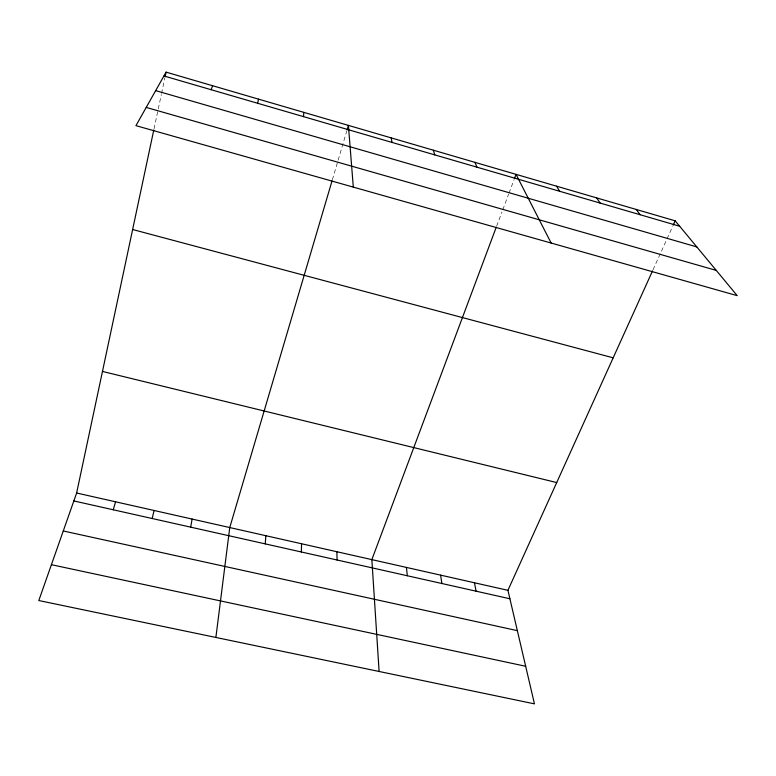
<?xml version="1.0" encoding="UTF-8"?>
<svg xmlns="http://www.w3.org/2000/svg" width="776" height="776" viewBox="0 0 776 776"><rect width="100%" height="100%" fill="white"/><g stroke="black" fill="none" stroke-linecap="round" stroke-linejoin="round"><path stroke-width="0.58" stroke-dasharray="3.88 2.91" d="M154.046 128.797L161.311 94.594M161.563 93.411L164.832 78.046M332.37 179.751L346.697 131.183M496.621 226.233L501.985 211.916M502.809 209.704L508.6 194.233M509.007 193.127L513.974 179.877M653.033 269.757L672.724 226.272"/><path stroke-width="1.16" d="M301.35 551.978L301.573 543.763M303.523 116.642L303.775 112.355M265.237 543.879L265.858 535.702M215.883 637.455L229.754 527.564L332.031 180.905M190.673 527.147L192.128 519.066M257.651 103.266L258.515 99.134M652.548 270.843L507.931 590.323L534.451 703.861L38.8 600.537L76.63 493.012L153.793 129.97M165.084 76.863L166.083 72.139L675.178 220.83L737.2 295.656L135.946 125.654L166.083 72.139M152.183 518.513L154.065 510.482M113.238 509.774L115.576 501.8M347.047 130.019L348.405 125.392L353.303 187.113M496.204 227.339L371.85 559.622L379.115 671.482M514.381 178.771L516.04 174.348L551.144 243.053M211.12 89.715L212.624 85.729M673.209 225.185L675.178 220.83M51.41 564.695L525.672 666.274M63.273 530.968L517.35 630.655M76.63 493.012L507.931 590.323M73.836 500.937L509.9 598.771M102.471 371.432L556.712 482.565M132.638 229.512L613.176 357.823M146.208 107.418L716.277 270.407M155.675 90.627L696.809 246.923M163.93 75.961L679.669 226.252M636.155 209.433L640.181 214.748M596.628 197.89L600.168 203.089M556.596 186.201L559.632 191.274M474.951 162.349L476.959 167.179M433.328 150.195L434.793 154.89M391.152 137.876L392.064 142.444M474.456 582.776L476.076 591.176M440.613 575.142L441.884 583.513M406.42 567.421L407.322 575.753M336.9 551.736L337.065 559.991"/></g></svg>
